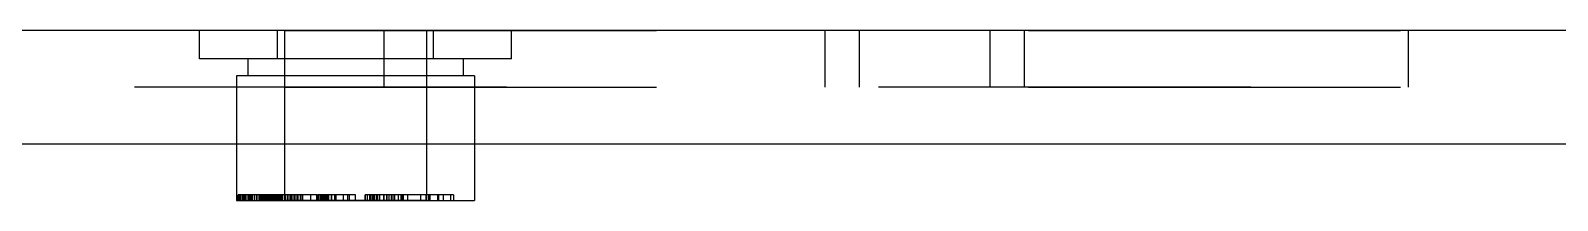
# Model space of a CAD drawing. Header units: millimetres. Extents: x 1262 to 3787, y 0 to 841.
# Drawn here: x 1543.87 to 1570.71, y 275.23 to 278.23 of the extents above; entities that cross this region are included whole.
import ezdxf

# ---------------------------------------------------------------- set-up
doc = ezdxf.new("R2010")
doc.units = ezdxf.units.MM
doc.header["$LTSCALE"] = 65.395
doc.linetypes.add('HIDDEN', pattern=[0.2, 0.1, -0.1])
doc.layers.get('0').update_dxf_attribs({"linetype": 'CONTINUOUS'})
doc.layers.add('02___PRT_ALL_AXES', color=7, linetype='CONTINUOUS')
doc.layers.add('DEFAULT_2', color=8, linetype='HIDDEN')

msp = doc.modelspace()

# ---------------------------------------------------------------- linework, layer by layer
at = {"color": 3, "linetype": 'Continuous'}
for p, q in [((1824.581, 278.226), (1414.581, 278.226)), ((1413.581, 276.226), (1604.551, 276.226))]:
    msp.add_line(p, q, dxfattribs=at)
at = {"layer": '02___PRT_ALL_AXES', "color": 8, "linetype": 'HIDDEN'}
for p, q in [((1548.331, 278.226), (1548.331, 275.226)), ((1548.331, 278.226), (1568.081, 278.226)), ((1550.081, 278.226), (1550.081, 277.226)), ((1550.831, 278.226), (1550.831, 275.226)), ((1557.831, 278.226), (1557.831, 277.226)), ((1558.431, 278.226), (1558.431, 277.226)), ((1560.731, 278.226), (1560.731, 277.226)), ((1561.331, 278.226), (1561.331, 277.226)), ((1568.081, 278.226), (1568.081, 277.226)), ((1547.491, 277.426), (1547.491, 275.226)), ((1548.331, 277.226), (1568.081, 277.226)), ((1551.671, 277.426), (1551.671, 275.226)), ((1550.831, 275.226), (1548.331, 275.226))]:
    msp.add_line(p, q, dxfattribs=at)
at = {"layer": 'DEFAULT_2', "color": 8, "linetype": 'HIDDEN'}
for p, q in [((1546.838, 277.726), (1546.838, 278.226)), ((1548.21, 277.726), (1548.21, 278.226)), ((1550.952, 277.726), (1550.952, 278.226)), ((1552.323, 277.726), (1552.323, 278.226)), ((1552.323, 277.726), (1546.838, 277.726)), ((1547.691, 277.726), (1547.691, 277.426)), ((1551.471, 277.726), (1551.471, 277.426)), ((1604.551, 277.226), (1414.581, 277.226)), ((1547.491, 277.426), (1547.491, 275.226)), ((1551.671, 277.426), (1547.491, 277.426)), ((1551.671, 277.426), (1551.671, 275.226)), ((1547.491, 275.226), (1551.671, 275.226)), ((1547.517, 275.226), (1547.517, 275.326)), ((1548.899, 275.326), (1547.517, 275.326)), ((1547.521, 275.226), (1547.521, 275.326)), ((1547.539, 275.226), (1547.539, 275.326)), ((1547.541, 275.326), (1547.541, 275.226)), ((1547.56, 275.226), (1547.56, 275.326)), ((1547.565, 275.226), (1547.565, 275.326)), ((1547.593, 275.226), (1547.593, 275.326)), ((1547.594, 275.226), (1547.594, 275.326)), ((1547.598, 275.226), (1547.598, 275.326)), ((1547.603, 275.226), (1547.603, 275.326)), ((1547.605, 275.226), (1547.605, 275.326)), ((1547.609, 275.226), (1547.609, 275.326)), ((1547.627, 275.226), (1547.627, 275.326)), ((1547.638, 275.226), (1547.638, 275.326)), ((1547.64, 275.226), (1547.64, 275.326)), ((1547.642, 275.226), (1547.642, 275.326)), ((1547.653, 275.226), (1547.653, 275.326)), ((1547.658, 275.226), (1547.658, 275.326)), ((1547.692, 275.226), (1547.692, 275.326)), ((1547.693, 275.226), (1547.693, 275.326)), ((1547.698, 275.226), (1547.698, 275.326)), ((1547.712, 275.226), (1547.712, 275.326)), ((1547.725, 275.226), (1547.725, 275.326)), ((1547.738, 275.226), (1547.738, 275.326)), ((1547.759, 275.226), (1547.759, 275.326)), ((1547.776, 275.226), (1547.776, 275.326)), ((1547.809, 275.226), (1547.809, 275.326)), ((1547.813, 275.226), (1547.813, 275.326)), ((1547.844, 275.226), (1547.844, 275.326)), ((1547.852, 275.226), (1547.852, 275.326)), ((1547.855, 275.226), (1547.855, 275.326)), ((1547.885, 275.226), (1547.885, 275.326)), ((1547.903, 275.226), (1547.903, 275.326)), ((1547.914, 275.226), (1547.914, 275.326)), ((1547.916, 275.226), (1547.916, 275.326)), ((1547.923, 275.226), (1547.923, 275.326)), ((1547.939, 275.226), (1547.939, 275.326)), ((1547.955, 275.226), (1547.955, 275.326)), ((1547.961, 275.226), (1547.961, 275.326)), ((1547.966, 275.226), (1547.966, 275.326)), ((1547.979, 275.226), (1547.979, 275.326)), ((1547.981, 275.226), (1547.981, 275.326)), ((1547.993, 275.226), (1547.993, 275.326)), ((1548.008, 275.226), (1548.008, 275.326)), ((1548.022, 275.226), (1548.022, 275.326)), ((1548.043, 275.226), (1548.043, 275.326)), ((1548.056, 275.226), (1548.056, 275.326)), ((1548.064, 275.226), (1548.064, 275.326)), ((1548.069, 275.226), (1548.069, 275.326)), ((1548.071, 275.226), (1548.071, 275.326)), ((1548.082, 275.226), (1548.082, 275.326)), ((1548.087, 275.226), (1548.087, 275.326)), ((1548.097, 275.226), (1548.097, 275.326)), ((1548.101, 275.226), (1548.101, 275.326)), ((1548.108, 275.226), (1548.108, 275.326)), ((1548.109, 275.226), (1548.109, 275.326)), ((1548.115, 275.226), (1548.115, 275.326)), ((1548.122, 275.226), (1548.122, 275.326)), ((1548.126, 275.226), (1548.126, 275.326)), ((1548.135, 275.226), (1548.135, 275.326)), ((1548.137, 275.226), (1548.137, 275.326)), ((1548.139, 275.226), (1548.139, 275.326)), ((1548.143, 275.226), (1548.143, 275.326)), ((1548.147, 275.226), (1548.147, 275.326)), ((1548.148, 275.226), (1548.148, 275.326)), ((1548.157, 275.226), (1548.157, 275.326)), ((1548.171, 275.226), (1548.171, 275.326)), ((1548.172, 275.226), (1548.172, 275.326)), ((1548.179, 275.226), (1548.179, 275.326)), ((1548.198, 275.226), (1548.198, 275.326)), ((1548.205, 275.226), (1548.205, 275.326)), ((1548.21, 275.226), (1548.21, 275.326)), ((1548.212, 275.226), (1548.212, 275.326)), ((1548.213, 275.226), (1548.213, 275.326)), ((1548.215, 275.226), (1548.215, 275.326)), ((1548.216, 275.326), (1548.216, 275.226)), ((1548.218, 275.226), (1548.218, 275.326)), ((1548.218, 275.226), (1548.218, 275.326)), ((1548.22, 275.226), (1548.22, 275.326)), ((1548.223, 275.226), (1548.223, 275.326)), ((1548.224, 275.226), (1548.224, 275.326)), ((1548.229, 275.226), (1548.229, 275.326)), ((1548.238, 275.226), (1548.238, 275.326)), ((1548.257, 275.226), (1548.257, 275.326)), ((1548.265, 275.226), (1548.265, 275.326)), ((1548.28, 275.226), (1548.28, 275.326)), ((1548.287, 275.326), (1548.287, 275.226)), ((1548.296, 275.226), (1548.296, 275.326)), ((1548.332, 275.226), (1548.332, 275.326)), ((1548.347, 275.226), (1548.347, 275.326)), ((1548.351, 275.226), (1548.351, 275.326)), ((1548.351, 275.226), (1548.351, 275.326)), ((1548.387, 275.226), (1548.387, 275.326)), ((1548.4, 275.226), (1548.4, 275.326)), ((1548.435, 275.226), (1548.435, 275.326)), ((1548.436, 275.226), (1548.436, 275.326)), ((1548.44, 275.226), (1548.44, 275.326)), ((1548.454, 275.226), (1548.454, 275.326)), ((1548.469, 275.226), (1548.469, 275.326)), ((1548.5, 275.226), (1548.5, 275.326)), ((1548.502, 275.226), (1548.502, 275.326)), ((1548.507, 275.226), (1548.507, 275.326)), ((1548.517, 275.226), (1548.517, 275.326)), ((1548.522, 275.226), (1548.522, 275.326)), ((1548.557, 275.226), (1548.557, 275.326)), ((1548.568, 275.226), (1548.568, 275.326)), ((1548.569, 275.226), (1548.569, 275.326)), ((1548.574, 275.226), (1548.574, 275.326)), ((1548.616, 275.226), (1548.616, 275.326)), ((1548.644, 275.226), (1548.644, 275.326)), ((1548.653, 275.226), (1548.653, 275.326)), ((1548.795, 275.226), (1548.795, 275.326)), ((1548.899, 275.226), (1548.899, 275.326)), ((1548.914, 275.226), (1548.914, 275.326)), ((1549.581, 275.326), (1548.914, 275.326)), ((1548.915, 275.226), (1548.915, 275.326)), ((1548.93, 275.226), (1548.93, 275.326)), ((1548.961, 275.226), (1548.961, 275.326)), ((1548.975, 275.226), (1548.975, 275.326)), ((1548.99, 275.226), (1548.99, 275.326)), ((1549.001, 275.226), (1549.001, 275.326)), ((1549.003, 275.226), (1549.003, 275.326)), ((1549.022, 275.226), (1549.022, 275.326)), ((1549.026, 275.226), (1549.026, 275.326)), ((1549.031, 275.226), (1549.031, 275.326)), ((1549.047, 275.226), (1549.047, 275.326)), ((1549.059, 275.226), (1549.059, 275.326)), ((1549.073, 275.226), (1549.073, 275.326)), ((1549.09, 275.326), (1549.09, 275.226)), ((1549.101, 275.226), (1549.101, 275.326)), ((1549.111, 275.226), (1549.111, 275.326)), ((1549.113, 275.226), (1549.113, 275.326)), ((1549.16, 275.226), (1549.16, 275.326)), ((1549.164, 275.226), (1549.164, 275.326)), ((1549.22, 275.226), (1549.22, 275.326)), ((1549.238, 275.226), (1549.238, 275.326)), ((1549.37, 275.226), (1549.37, 275.326)), ((1549.441, 275.326), (1549.441, 275.226)), ((1549.477, 275.226), (1549.477, 275.326)), ((1549.581, 275.226), (1549.581, 275.326)), ((1549.749, 275.226), (1549.749, 275.326)), ((1551.303, 275.326), (1549.749, 275.326)), ((1549.751, 275.226), (1549.751, 275.326)), ((1549.759, 275.226), (1549.759, 275.326)), ((1549.789, 275.226), (1549.789, 275.326)), ((1549.79, 275.226), (1549.79, 275.326)), ((1549.83, 275.226), (1549.83, 275.326)), ((1549.835, 275.226), (1549.835, 275.326)), ((1549.837, 275.226), (1549.837, 275.326)), ((1549.844, 275.226), (1549.844, 275.326)), ((1549.851, 275.226), (1549.851, 275.326)), ((1549.877, 275.226), (1549.877, 275.326)), ((1549.885, 275.226), (1549.885, 275.326)), ((1549.888, 275.226), (1549.888, 275.326)), ((1549.893, 275.326), (1549.893, 275.226)), ((1549.917, 275.226), (1549.917, 275.326)), ((1549.951, 275.226), (1549.951, 275.326)), ((1549.973, 275.226), (1549.973, 275.326)), ((1550.008, 275.226), (1550.008, 275.326)), ((1550.076, 275.226), (1550.076, 275.326)), ((1550.082, 275.226), (1550.082, 275.326)), ((1550.132, 275.226), (1550.132, 275.326)), ((1550.14, 275.226), (1550.14, 275.326)), ((1550.172, 275.226), (1550.172, 275.326)), ((1550.212, 275.226), (1550.212, 275.326)), ((1550.242, 275.226), (1550.242, 275.326)), ((1550.27, 275.226), (1550.27, 275.326)), ((1550.334, 275.226), (1550.334, 275.326)), ((1550.382, 275.226), (1550.382, 275.326)), ((1550.398, 275.326), (1550.398, 275.226)), ((1550.426, 275.226), (1550.426, 275.326)), ((1550.502, 275.226), (1550.502, 275.326)), ((1550.731, 275.226), (1550.731, 275.326)), ((1550.816, 275.326), (1550.816, 275.226)), ((1550.822, 275.226), (1550.822, 275.326)), ((1550.868, 275.226), (1550.868, 275.326)), ((1550.886, 275.326), (1550.886, 275.226)), ((1551.027, 275.226), (1551.027, 275.326)), ((1551.039, 275.326), (1551.039, 275.226)), ((1551.121, 275.326), (1551.121, 275.226)), ((1551.252, 275.326), (1551.252, 275.226)), ((1551.303, 275.326), (1551.303, 275.226))]:
    msp.add_line(p, q, dxfattribs=at)

doc.saveas('drawing.dxf')
